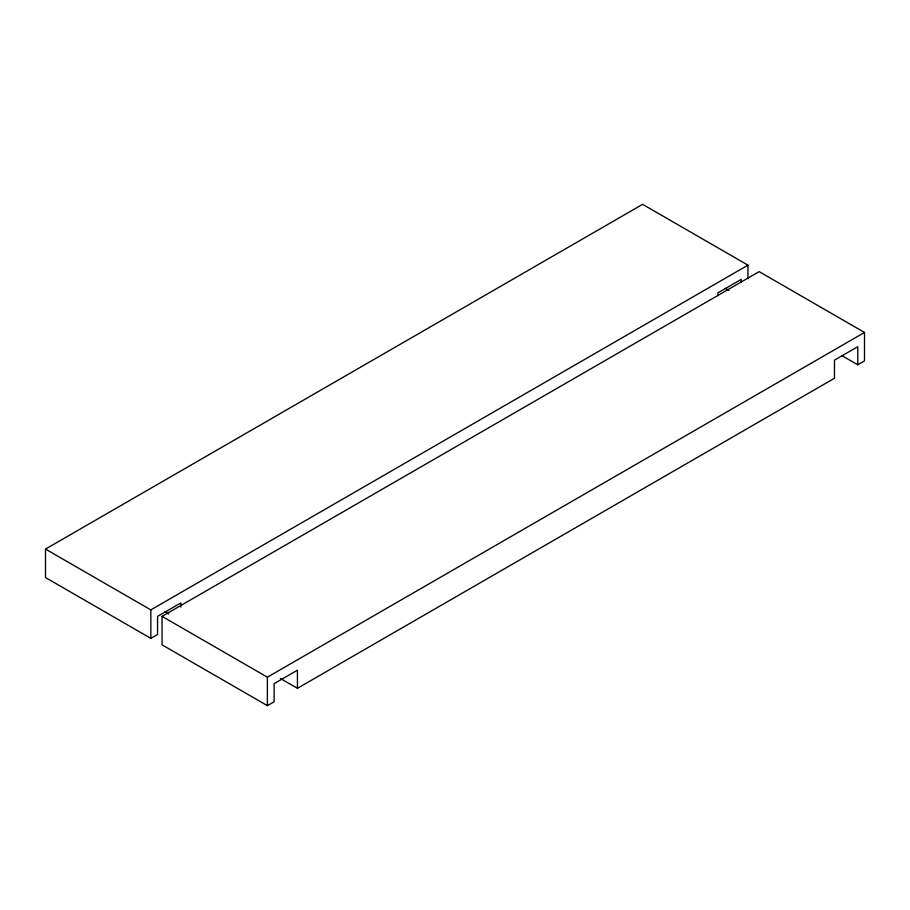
<?xml version="1.0" encoding="UTF-8"?>
<svg xmlns="http://www.w3.org/2000/svg" width="910" height="910" viewBox="0 0 910 910"><rect width="100%" height="100%" fill="white"/><g stroke="black" fill="none" stroke-linecap="round" stroke-linejoin="round"><path stroke-width="1.36" d="M180.874 607.095L180.874 602.909L157.567 616.366L157.567 634.486L150.844 638.365L45.5 577.543L45.5 549.083L642.608 204.34L747.952 265.163L747.952 278.722M45.5 549.083L150.844 609.893L747.952 265.163M280.28 678.416L297.433 688.313L297.433 670.204L274.126 683.66L274.126 701.781L267.392 705.659L162.048 644.837L162.048 616.366L759.156 271.635L864.5 332.457L864.5 360.917L857.777 364.808L841.852 355.617M162.048 616.366L267.392 677.188L864.5 332.457M297.433 688.313L834.47 378.264L834.47 360.144L857.777 346.687L857.777 364.808M725.304 288.322L728.978 290.438M164.96 611.838L168.634 613.954M741.229 282.18L741.229 279.393L717.91 292.861L717.91 295.648M267.392 677.188L267.392 705.659M150.844 609.893L150.844 638.365"/></g></svg>
